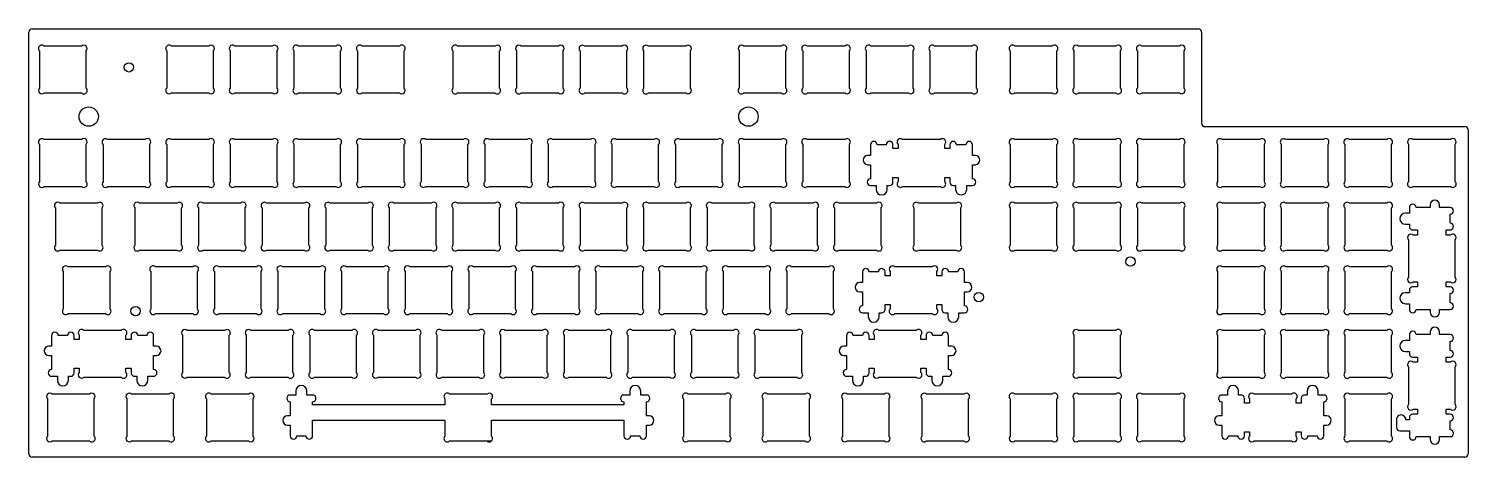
# Model space of a CAD drawing. Header units: millimetres. Extents: x 194 to 625, y 82 to 211.
import ezdxf

# ---------------------------------------------------------------- set-up
doc = ezdxf.new("R2010")
doc.units = ezdxf.units.MM

msp = doc.modelspace()

# ---------------------------------------------------------------- linework, layer by layer
for p, q in [((193.55, 83.27), (193.55, 209.57)), ((194.55, 210.57), (543.85, 210.57)), ((544.85, 209.57), (544.85, 182.27)), ((545.85, 181.27), (623.7, 181.27)), ((624.7, 180.27), (624.7, 83.27)), ((607.08, 117.24), (605.88, 117.24)), ((607.08, 118.97), (607.08, 117.24)), ((613.3, 118.97), (609.08, 118.97)), ((613.3, 119.79), (613.3, 118.97)), ((616.1, 118.97), (616.1, 119.79)), ((619.28, 118.97), (616.1, 118.97)), ((619.28, 114.22), (619.28, 116.97)), ((605.88, 113.94), (607.08, 113.94)), ((607.08, 113.94), (607.08, 113.22)), ((608.08, 112.22), (609.5, 112.22)), ((609.5, 112.22), (609.5, 110.69)), ((618.1, 110.69), (618.1, 112.22)), ((618.1, 112.22), (619.28, 112.22)), ((606.8, 109.28), (606.8, 98.11)), ((609.5, 110.69), (608.21, 110.69)), ((619.38, 110.69), (618.1, 110.69)), ((620.8, 98.11), (620.8, 109.28)), ((609.5, 95.17), (608.08, 95.17)), ((608.21, 96.69), (609.5, 96.69)), ((609.5, 96.69), (609.5, 95.17)), ((618.1, 95.17), (618.1, 96.69)), ((618.1, 96.69), (619.38, 96.69)), ((619.28, 95.17), (618.1, 95.17)), ((603.2, 93.52), (603.2, 91.14)), ((607.08, 93.44), (605.99, 93.44)), ((607.08, 94.17), (607.08, 93.44)), ((619.28, 90.42), (619.28, 93.17)), ((604.2, 90.14), (607.08, 90.14)), ((607.08, 90.14), (607.08, 88.42)), ((609.08, 88.42), (613.3, 88.42)), ((613.3, 88.42), (613.3, 87.59)), ((616.1, 87.59), (616.1, 88.42)), ((616.1, 88.42), (619.28, 88.42)), ((623.7, 82.27), (194.55, 82.27))]:
    msp.add_line(p, q)
for points in [[(198.16, 191.37), (209.33, 191.37, 1), (210.75, 192.78), (210.75, 203.95, 1), (209.33, 205.37), (198.16, 205.37, 1), (196.75, 203.95), (196.75, 192.78, 1)], [(236.26, 191.37), (247.43, 191.37, 1), (248.85, 192.78), (248.85, 203.95, 1), (247.43, 205.37), (236.26, 205.37, 1), (234.85, 203.95), (234.85, 192.78, 1)], [(255.31, 191.37), (266.48, 191.37, 1), (267.9, 192.78), (267.9, 203.95, 1), (266.48, 205.37), (255.31, 205.37, 1), (253.9, 203.95), (253.9, 192.78, 1)], [(274.36, 191.37), (285.53, 191.37, 1), (286.95, 192.78), (286.95, 203.95, 1), (285.53, 205.37), (274.36, 205.37, 1), (272.95, 203.95), (272.95, 192.78, 1)], [(293.41, 191.37), (304.58, 191.37, 1), (306, 192.78), (306, 203.95, 1), (304.58, 205.37), (293.41, 205.37, 1), (292, 203.95), (292, 192.78, 1)], [(321.98, 191.37), (333.16, 191.37, 1), (334.57, 192.78), (334.57, 203.95, 1), (333.16, 205.37), (321.98, 205.37, 1), (320.57, 203.95), (320.57, 192.78, 1)], [(341.03, 191.37), (352.21, 191.37, 1), (353.62, 192.78), (353.62, 203.95, 1), (352.21, 205.37), (341.03, 205.37, 1), (339.62, 203.95), (339.62, 192.78, 1)], [(360.08, 191.37), (371.26, 191.37, 1), (372.67, 192.78), (372.67, 203.95, 1), (371.26, 205.37), (360.08, 205.37, 1), (358.67, 203.95), (358.67, 192.78, 1)], [(379.13, 191.37), (390.31, 191.37, 1), (391.72, 192.78), (391.72, 203.95, 1), (390.31, 205.37), (379.13, 205.37, 1), (377.72, 203.95), (377.72, 192.78, 1)], [(407.71, 191.37), (418.88, 191.37, 1), (420.3, 192.78), (420.3, 203.95, 1), (418.88, 205.37), (407.71, 205.37, 1), (406.3, 203.95), (406.3, 192.78, 1)], [(426.76, 191.37), (437.93, 191.37, 1), (439.35, 192.78), (439.35, 203.95, 1), (437.93, 205.37), (426.76, 205.37, 1), (425.35, 203.95), (425.35, 192.78, 1)], [(445.81, 191.37), (456.98, 191.37, 1), (458.4, 192.78), (458.4, 203.95, 1), (456.98, 205.37), (445.81, 205.37, 1), (444.4, 203.95), (444.4, 192.78, 1)], [(464.86, 191.37), (476.03, 191.37, 1), (477.45, 192.78), (477.45, 203.95, 1), (476.03, 205.37), (464.86, 205.37, 1), (463.45, 203.95), (463.45, 192.78, 1)], [(488.91, 191.37), (500.08, 191.37, 1), (501.5, 192.78), (501.5, 203.95, 1), (500.08, 205.37), (488.91, 205.37, 1), (487.5, 203.95), (487.5, 192.78, 1)], [(507.96, 191.37), (519.13, 191.37, 1), (520.55, 192.78), (520.55, 203.95, 1), (519.13, 205.37), (507.96, 205.37, 1), (506.55, 203.95), (506.55, 192.78, 1)], [(527.01, 191.37), (538.18, 191.37, 1), (539.6, 192.78), (539.6, 203.95, 1), (538.18, 205.37), (527.01, 205.37, 1), (525.6, 203.95), (525.6, 192.78, 1)], [(198.16, 163.37), (209.33, 163.37, 1), (210.75, 164.78), (210.75, 175.95, 1), (209.33, 177.37), (198.16, 177.37, 1), (196.75, 175.95), (196.75, 164.78, 1)], [(217.21, 163.37), (228.38, 163.37, 1), (229.8, 164.78), (229.8, 175.95, 1), (228.38, 177.37), (217.21, 177.37, 1), (215.8, 175.95), (215.8, 164.78, 1)], [(236.26, 163.37), (247.43, 163.37, 1), (248.85, 164.78), (248.85, 175.95, 1), (247.43, 177.37), (236.26, 177.37, 1), (234.85, 175.95), (234.85, 164.78, 1)], [(255.31, 163.37), (266.48, 163.37, 1), (267.9, 164.78), (267.9, 175.95, 1), (266.48, 177.37), (255.31, 177.37, 1), (253.9, 175.95), (253.9, 164.78, 1)], [(274.36, 163.37), (285.53, 163.37, 1), (286.95, 164.78), (286.95, 175.95, 1), (285.53, 177.37), (274.36, 177.37, 1), (272.95, 175.95), (272.95, 164.78, 1)], [(293.41, 163.37), (304.58, 163.37, 1), (306, 164.78), (306, 175.95, 1), (304.58, 177.37), (293.41, 177.37, 1), (292, 175.95), (292, 164.78, 1)], [(312.46, 163.37), (323.63, 163.37, 1), (325.05, 164.78), (325.05, 175.95, 1), (323.63, 177.37), (312.46, 177.37, 1), (311.05, 175.95), (311.05, 164.78, 1)], [(331.51, 163.37), (342.68, 163.37, 1), (344.1, 164.78), (344.1, 175.95, 1), (342.68, 177.37), (331.51, 177.37, 1), (330.1, 175.95), (330.1, 164.78, 1)], [(350.56, 163.37), (361.73, 163.37, 1), (363.15, 164.78), (363.15, 175.95, 1), (361.73, 177.37), (350.56, 177.37, 1), (349.15, 175.95), (349.15, 164.78, 1)], [(369.61, 163.37), (380.78, 163.37, 1), (382.2, 164.78), (382.2, 175.95, 1), (380.78, 177.37), (369.61, 177.37, 1), (368.2, 175.95), (368.2, 164.78, 1)], [(388.66, 163.37), (399.83, 163.37, 1), (401.25, 164.78), (401.25, 175.95, 1), (399.83, 177.37), (388.66, 177.37, 1), (387.25, 175.95), (387.25, 164.78, 1)], [(407.71, 163.37), (418.88, 163.37, 1), (420.3, 164.78), (420.3, 175.95, 1), (418.88, 177.37), (407.71, 177.37, 1), (406.3, 175.95), (406.3, 164.78, 1)], [(426.76, 163.37), (437.93, 163.37, 1), (439.35, 164.78), (439.35, 175.95, 1), (437.93, 177.37), (426.76, 177.37, 1), (425.35, 175.95), (425.35, 164.78, 1)], [(450.67, 163.65), (451.4, 163.65, 0.414214), (452.4, 164.65), (452.4, 166.07), (453.92, 166.07), (453.92, 164.78, 1), (455.33, 163.37), (466.51, 163.37, 1), (467.92, 164.78), (467.92, 166.07), (469.45, 166.07), (469.45, 164.65, 0.414214), (470.45, 163.65), (471.17, 163.65), (471.17, 162.45, 1), (474.47, 162.45), (474.47, 163.65), (476.2, 163.65, 1), (476.2, 165.65), (476.2, 169.87), (477.02, 169.87, 1), (477.02, 172.67), (476.2, 172.67), (476.2, 175.85, 1), (474.2, 175.85), (471.45, 175.85, 1), (469.45, 175.85), (469.45, 174.67), (467.92, 174.67), (467.92, 175.95, 1), (466.51, 177.37), (455.33, 177.37, 1), (453.92, 175.95), (453.92, 174.67), (452.4, 174.67), (452.4, 175.85, 1), (450.4, 175.85), (447.65, 175.85, 1), (445.65, 175.85), (445.65, 172.67), (444.82, 172.67, 1), (444.82, 169.87), (445.65, 169.87), (445.65, 165.65, 1), (445.65, 163.65), (447.37, 163.65), (447.37, 162.45, 1), (450.67, 162.45)], [(488.91, 163.37), (500.08, 163.37, 1), (501.5, 164.78), (501.5, 175.95, 1), (500.08, 177.37), (488.91, 177.37, 1), (487.5, 175.95), (487.5, 164.78, 1)], [(507.96, 163.37), (519.13, 163.37, 1), (520.55, 164.78), (520.55, 175.95, 1), (519.13, 177.37), (507.96, 177.37, 1), (506.55, 175.95), (506.55, 164.78, 1)], [(527.01, 163.37), (538.18, 163.37, 1), (539.6, 164.78), (539.6, 175.95, 1), (538.18, 177.37), (527.01, 177.37, 1), (525.6, 175.95), (525.6, 164.78, 1)], [(551.06, 163.37), (562.23, 163.37, 1), (563.65, 164.78), (563.65, 175.95, 1), (562.23, 177.37), (551.06, 177.37, 1), (549.65, 175.95), (549.65, 164.78, 1)], [(570.11, 163.37), (581.28, 163.37, 1), (582.7, 164.78), (582.7, 175.95, 1), (581.28, 177.37), (570.11, 177.37, 1), (568.7, 175.95), (568.7, 164.78, 1)], [(589.16, 163.37), (600.33, 163.37, 1), (601.75, 164.78), (601.75, 175.95, 1), (600.33, 177.37), (589.16, 177.37, 1), (587.75, 175.95), (587.75, 164.78, 1)], [(608.21, 163.37), (619.38, 163.37, 1), (620.8, 164.78), (620.8, 175.95, 1), (619.38, 177.37), (608.21, 177.37, 1), (606.8, 175.95), (606.8, 164.78, 1)], [(202.92, 144.32), (214.09, 144.32, 1), (215.51, 145.73), (215.51, 156.9, 1), (214.09, 158.32), (202.92, 158.32, 1), (201.51, 156.9), (201.51, 145.73, 1)], [(226.73, 144.32), (237.91, 144.32, 1), (239.32, 145.73), (239.32, 156.9, 1), (237.91, 158.32), (226.73, 158.32, 1), (225.32, 156.9), (225.32, 145.73, 1)], [(245.78, 144.32), (256.96, 144.32, 1), (258.37, 145.73), (258.37, 156.9, 1), (256.96, 158.32), (245.78, 158.32, 1), (244.37, 156.9), (244.37, 145.73, 1)], [(264.83, 144.32), (276.01, 144.32, 1), (277.42, 145.73), (277.42, 156.9, 1), (276.01, 158.32), (264.83, 158.32, 1), (263.42, 156.9), (263.42, 145.73, 1)], [(283.88, 144.32), (295.06, 144.32, 1), (296.47, 145.73), (296.47, 156.9, 1), (295.06, 158.32), (283.88, 158.32, 1), (282.47, 156.9), (282.47, 145.73, 1)], [(302.93, 144.32), (314.11, 144.32, 1), (315.52, 145.73), (315.52, 156.9, 1), (314.11, 158.32), (302.93, 158.32, 1), (301.52, 156.9), (301.52, 145.73, 1)], [(321.98, 144.32), (333.16, 144.32, 1), (334.57, 145.73), (334.57, 156.9, 1), (333.16, 158.32), (321.98, 158.32, 1), (320.57, 156.9), (320.57, 145.73, 1)], [(341.03, 144.32), (352.21, 144.32, 1), (353.62, 145.73), (353.62, 156.9, 1), (352.21, 158.32), (341.03, 158.32, 1), (339.62, 156.9), (339.62, 145.73, 1)], [(360.08, 144.32), (371.26, 144.32, 1), (372.67, 145.73), (372.67, 156.9, 1), (371.26, 158.32), (360.08, 158.32, 1), (358.67, 156.9), (358.67, 145.73, 1)], [(379.13, 144.32), (390.31, 144.32, 1), (391.72, 145.73), (391.72, 156.9, 1), (390.31, 158.32), (379.13, 158.32, 1), (377.72, 156.9), (377.72, 145.73, 1)], [(398.18, 144.32), (409.36, 144.32, 1), (410.77, 145.73), (410.77, 156.9, 1), (409.36, 158.32), (398.18, 158.32, 1), (396.77, 156.9), (396.77, 145.73, 1)], [(417.23, 144.32), (428.41, 144.32, 1), (429.82, 145.73), (429.82, 156.9, 1), (428.41, 158.32), (417.23, 158.32, 1), (415.82, 156.9), (415.82, 145.73, 1)], [(436.28, 144.32), (447.46, 144.32, 1), (448.87, 145.73), (448.87, 156.9, 1), (447.46, 158.32), (436.28, 158.32, 1), (434.87, 156.9), (434.87, 145.73, 1)], [(460.1, 144.32), (471.27, 144.32, 1), (472.68, 145.73), (472.68, 156.9, 1), (471.27, 158.32), (460.1, 158.32, 1), (458.68, 156.9), (458.68, 145.73, 1)], [(488.91, 144.32), (500.08, 144.32, 1), (501.5, 145.73), (501.5, 156.9, 1), (500.08, 158.32), (488.91, 158.32, 1), (487.5, 156.9), (487.5, 145.73, 1)], [(507.96, 144.32), (519.13, 144.32, 1), (520.55, 145.73), (520.55, 156.9, 1), (519.13, 158.32), (507.96, 158.32, 1), (506.55, 156.9), (506.55, 145.73, 1)], [(527.01, 144.32), (538.18, 144.32, 1), (539.6, 145.73), (539.6, 156.9, 1), (538.18, 158.32), (527.01, 158.32, 1), (525.6, 156.9), (525.6, 145.73, 1)], [(551.06, 144.32), (562.23, 144.32, 1), (563.65, 145.73), (563.65, 156.9, 1), (562.23, 158.32), (551.06, 158.32, 1), (549.65, 156.9), (549.65, 145.73, 1)], [(570.11, 144.32), (581.28, 144.32, 1), (582.7, 145.73), (582.7, 156.9, 1), (581.28, 158.32), (570.11, 158.32, 1), (568.7, 156.9), (568.7, 145.73, 1)], [(589.16, 144.32), (600.33, 144.32, 1), (601.75, 145.73), (601.75, 156.9, 1), (600.33, 158.32), (589.16, 158.32, 1), (587.75, 156.9), (587.75, 145.73, 1)], [(607.08, 152.04), (607.08, 151.32, 0.414214), (608.08, 150.32), (609.5, 150.32), (609.5, 148.79), (608.21, 148.79, 1), (606.8, 147.38), (606.8, 136.21, 1), (608.21, 134.79), (609.5, 134.79), (609.5, 133.27), (608.08, 133.27, 0.414214), (607.08, 132.27), (607.08, 131.54), (605.88, 131.54, 1), (605.88, 128.24), (607.08, 128.24), (607.08, 126.52, 1), (609.08, 126.52), (613.3, 126.52), (613.3, 125.69, 1), (616.1, 125.69), (616.1, 126.52), (619.28, 126.52, 1), (619.28, 128.52), (619.28, 131.27, 1), (619.28, 133.27), (618.1, 133.27), (618.1, 134.79), (619.38, 134.79, 1), (620.8, 136.21), (620.8, 147.38, 1), (619.38, 148.79), (618.1, 148.79), (618.1, 150.32), (619.28, 150.32, 1), (619.28, 152.32), (619.28, 155.07, 1), (619.28, 157.07), (616.1, 157.07), (616.1, 157.89, 1), (613.3, 157.89), (613.3, 157.07), (609.08, 157.07, 1), (607.08, 157.07), (607.08, 155.34), (605.88, 155.34, 1), (605.88, 152.04)], [(205.3, 125.27), (216.48, 125.27, 1), (217.89, 126.68), (217.89, 137.85, 1), (216.48, 139.27), (205.3, 139.27, 1), (203.89, 137.85), (203.89, 126.68, 1)], [(231.5, 125.27), (242.67, 125.27, 1), (244.08, 126.68), (244.08, 137.85, 1), (242.67, 139.27), (231.5, 139.27, 1), (230.08, 137.85), (230.08, 126.68, 1)], [(250.55, 125.27), (261.72, 125.27, 1), (263.13, 126.68), (263.13, 137.85, 1), (261.72, 139.27), (250.55, 139.27, 1), (249.13, 137.85), (249.13, 126.68, 1)], [(269.6, 125.27), (280.77, 125.27, 1), (282.18, 126.68), (282.18, 137.85, 1), (280.77, 139.27), (269.6, 139.27, 1), (268.18, 137.85), (268.18, 126.68, 1)], [(288.65, 125.27), (299.82, 125.27, 1), (301.23, 126.68), (301.23, 137.85, 1), (299.82, 139.27), (288.65, 139.27, 1), (287.23, 137.85), (287.23, 126.68, 1)], [(307.7, 125.27), (318.87, 125.27, 1), (320.28, 126.68), (320.28, 137.85, 1), (318.87, 139.27), (307.7, 139.27, 1), (306.28, 137.85), (306.28, 126.68, 1)], [(326.75, 125.27), (337.92, 125.27, 1), (339.33, 126.68), (339.33, 137.85, 1), (337.92, 139.27), (326.75, 139.27, 1), (325.33, 137.85), (325.33, 126.68, 1)], [(345.8, 125.27), (356.97, 125.27, 1), (358.38, 126.68), (358.38, 137.85, 1), (356.97, 139.27), (345.8, 139.27, 1), (344.38, 137.85), (344.38, 126.68, 1)], [(364.85, 125.27), (376.02, 125.27, 1), (377.43, 126.68), (377.43, 137.85, 1), (376.02, 139.27), (364.85, 139.27, 1), (363.43, 137.85), (363.43, 126.68, 1)], [(383.9, 125.27), (395.07, 125.27, 1), (396.48, 126.68), (396.48, 137.85, 1), (395.07, 139.27), (383.9, 139.27, 1), (382.48, 137.85), (382.48, 126.68, 1)], [(402.95, 125.27), (414.12, 125.27, 1), (415.53, 126.68), (415.53, 137.85, 1), (414.12, 139.27), (402.95, 139.27, 1), (401.53, 137.85), (401.53, 126.68, 1)], [(422, 125.27), (433.17, 125.27, 1), (434.58, 126.68), (434.58, 137.85, 1), (433.17, 139.27), (422, 139.27, 1), (420.58, 137.85), (420.58, 126.68, 1)], [(448.29, 125.55), (449.01, 125.55, 0.414214), (450.01, 126.55), (450.01, 127.97), (451.54, 127.97), (451.54, 126.68, 1), (452.95, 125.27), (464.13, 125.27, 1), (465.54, 126.68), (465.54, 127.97), (467.06, 127.97), (467.06, 126.55, 0.414214), (468.06, 125.55), (468.79, 125.55), (468.79, 124.35, 1), (472.09, 124.35), (472.09, 125.55), (473.82, 125.55, 1), (473.82, 127.55), (473.82, 131.77), (474.64, 131.77, 1), (474.64, 134.57), (473.82, 134.57), (473.82, 137.75, 1), (471.82, 137.75), (469.06, 137.75, 1), (467.06, 137.75), (467.06, 136.57), (465.54, 136.57), (465.54, 137.85, 1), (464.13, 139.27), (452.95, 139.27, 1), (451.54, 137.85), (451.54, 136.57), (450.01, 136.57), (450.01, 137.75, 1), (448.01, 137.75), (445.26, 137.75, 1), (443.26, 137.75), (443.26, 134.57), (442.44, 134.57, 1), (442.44, 131.77), (443.26, 131.77), (443.26, 127.55, 1), (443.26, 125.55), (444.99, 125.55), (444.99, 124.35, 1), (448.29, 124.35)], [(551.06, 125.27), (562.23, 125.27, 1), (563.65, 126.68), (563.65, 137.85, 1), (562.23, 139.27), (551.06, 139.27, 1), (549.65, 137.85), (549.65, 126.68, 1)], [(570.11, 125.27), (581.28, 125.27, 1), (582.7, 126.68), (582.7, 137.85, 1), (581.28, 139.27), (570.11, 139.27, 1), (568.7, 137.85), (568.7, 126.68, 1)], [(589.16, 125.27), (600.33, 125.27, 1), (601.75, 126.68), (601.75, 137.85, 1), (600.33, 139.27), (589.16, 139.27, 1), (587.75, 137.85), (587.75, 126.68, 1)], [(205.4, 106.5), (206.13, 106.5, 0.414214), (207.13, 107.5), (207.13, 108.92), (208.65, 108.92), (208.65, 107.63, 1), (210.07, 106.22), (221.24, 106.22, 1), (222.65, 107.63), (222.65, 108.92), (224.18, 108.92), (224.18, 107.5, 0.414214), (225.18, 106.5), (225.9, 106.5), (225.9, 105.3, 1), (229.2, 105.3), (229.2, 106.5), (230.93, 106.5, 1), (230.93, 108.5), (230.93, 112.72), (231.75, 112.72, 1), (231.75, 115.52), (230.93, 115.52), (230.93, 118.7, 1), (228.93, 118.7), (226.18, 118.7, 1), (224.18, 118.7), (224.18, 117.52), (222.65, 117.52), (222.65, 118.8, 1), (221.24, 120.22), (210.07, 120.22, 1), (208.65, 118.8), (208.65, 117.52), (207.13, 117.52), (207.13, 118.7, 1), (205.13, 118.7), (202.38, 118.7, 1), (200.38, 118.7), (200.38, 115.52), (199.55, 115.52, 1), (199.55, 112.72), (200.38, 112.72), (200.38, 108.5, 1), (200.38, 106.5), (202.1, 106.5), (202.1, 105.3, 1), (205.4, 105.3)], [(241.02, 106.22), (252.19, 106.22, 1), (253.61, 107.63), (253.61, 118.8, 1), (252.19, 120.22), (241.02, 120.22, 1), (239.61, 118.8), (239.61, 107.63, 1)], [(260.07, 106.22), (271.24, 106.22, 1), (272.66, 107.63), (272.66, 118.8, 1), (271.24, 120.22), (260.07, 120.22, 1), (258.66, 118.8), (258.66, 107.63, 1)], [(279.12, 106.22), (290.29, 106.22, 1), (291.71, 107.63), (291.71, 118.8, 1), (290.29, 120.22), (279.12, 120.22, 1), (277.71, 118.8), (277.71, 107.63, 1)], [(298.17, 106.22), (309.34, 106.22, 1), (310.76, 107.63), (310.76, 118.8, 1), (309.34, 120.22), (298.17, 120.22, 1), (296.76, 118.8), (296.76, 107.63, 1)], [(317.22, 106.22), (328.39, 106.22, 1), (329.81, 107.63), (329.81, 118.8, 1), (328.39, 120.22), (317.22, 120.22, 1), (315.81, 118.8), (315.81, 107.63, 1)], [(336.27, 106.22), (347.44, 106.22, 1), (348.86, 107.63), (348.86, 118.8, 1), (347.44, 120.22), (336.27, 120.22, 1), (334.86, 118.8), (334.86, 107.63, 1)], [(355.32, 106.22), (366.49, 106.22, 1), (367.91, 107.63), (367.91, 118.8, 1), (366.49, 120.22), (355.32, 120.22, 1), (353.91, 118.8), (353.91, 107.63, 1)], [(374.37, 106.22), (385.54, 106.22, 1), (386.96, 107.63), (386.96, 118.8, 1), (385.54, 120.22), (374.37, 120.22, 1), (372.96, 118.8), (372.96, 107.63, 1)], [(393.42, 106.22), (404.59, 106.22, 1), (406.01, 107.63), (406.01, 118.8, 1), (404.59, 120.22), (393.42, 120.22, 1), (392.01, 118.8), (392.01, 107.63, 1)], [(412.47, 106.22), (423.64, 106.22, 1), (425.06, 107.63), (425.06, 118.8, 1), (423.64, 120.22), (412.47, 120.22, 1), (411.06, 118.8), (411.06, 107.63, 1)], [(443.53, 106.5), (444.25, 106.5, 0.414214), (445.25, 107.5), (445.25, 108.92), (446.78, 108.92), (446.78, 107.63, 1), (448.19, 106.22), (459.36, 106.22, 1), (460.78, 107.63), (460.78, 108.92), (462.3, 108.92), (462.3, 107.5, 0.414214), (463.3, 106.5), (464.03, 106.5), (464.03, 105.3, 1), (467.33, 105.3), (467.33, 106.5), (469.05, 106.5, 1), (469.05, 108.5), (469.05, 112.72), (469.88, 112.72, 1), (469.88, 115.52), (469.05, 115.52), (469.05, 118.7, 1), (467.05, 118.7), (464.3, 118.7, 1), (462.3, 118.7), (462.3, 117.52), (460.78, 117.52), (460.78, 118.8, 1), (459.36, 120.22), (448.19, 120.22, 1), (446.78, 118.8), (446.78, 117.52), (445.25, 117.52), (445.25, 118.7, 1), (443.25, 118.7), (440.5, 118.7, 1), (438.5, 118.7), (438.5, 115.52), (437.68, 115.52, 1), (437.68, 112.72), (438.5, 112.72), (438.5, 108.5, 1), (438.5, 106.5), (440.23, 106.5), (440.23, 105.3, 1), (443.53, 105.3)], [(507.96, 106.22), (519.13, 106.22, 1), (520.55, 107.63), (520.55, 118.8, 1), (519.13, 120.22), (507.96, 120.22, 1), (506.55, 118.8), (506.55, 107.63, 1)], [(551.06, 106.22), (562.23, 106.22, 1), (563.65, 107.63), (563.65, 118.8, 1), (562.23, 120.22), (551.06, 120.22, 1), (549.65, 118.8), (549.65, 107.63, 1)], [(570.11, 106.22), (581.28, 106.22, 1), (582.7, 107.63), (582.7, 118.8, 1), (581.28, 120.22), (570.11, 120.22, 1), (568.7, 118.8), (568.7, 107.63, 1)], [(589.16, 106.22), (600.33, 106.22, 1), (601.75, 107.63), (601.75, 118.8, 1), (600.33, 120.22), (589.16, 120.22, 1), (587.75, 118.8), (587.75, 107.63, 1)], [(576.42, 100.89), (575.7, 100.89, 0.414214), (574.7, 99.89), (574.7, 98.47), (573.17, 98.47), (573.17, 99.75, 1), (571.76, 101.17), (560.58, 101.17, 1), (559.17, 99.75), (559.17, 98.47), (557.65, 98.47), (557.65, 99.89, 0.414214), (556.65, 100.89), (555.92, 100.89), (555.92, 102.09, 1), (552.62, 102.09), (552.62, 100.89), (550.9, 100.89, 1), (550.9, 98.89), (550.9, 94.67), (550.07, 94.67, 1), (550.07, 91.87), (550.9, 91.87), (550.9, 88.69, 1), (552.9, 88.69), (555.65, 88.69, 1), (557.65, 88.69), (557.65, 89.87), (559.17, 89.87), (559.17, 88.58, 1), (560.58, 87.17), (571.76, 87.17, 1), (573.17, 88.58), (573.17, 89.87), (574.7, 89.87), (574.7, 88.69, 1), (576.7, 88.69), (579.45, 88.69, 1), (581.45, 88.69), (581.45, 91.87), (582.27, 91.87, 1), (582.27, 94.67), (581.45, 94.67), (581.45, 98.89, 1), (581.45, 100.89), (579.72, 100.89), (579.72, 102.09, 1), (576.42, 102.09)], [(200.54, 87.17), (211.71, 87.17, 1), (213.13, 88.58), (213.13, 99.75, 1), (211.71, 101.17), (200.54, 101.17, 1), (199.13, 99.75), (199.13, 88.58, 1)], [(224.35, 87.17), (235.53, 87.17, 1), (236.94, 88.58), (236.94, 99.75, 1), (235.53, 101.17), (224.35, 101.17, 1), (222.94, 99.75), (222.94, 88.58, 1)], [(248.17, 87.17), (259.34, 87.17, 1), (260.75, 88.58), (260.75, 99.75, 1), (259.34, 101.17), (248.17, 101.17, 1), (246.75, 99.75), (246.75, 88.58, 1)], [(391.04, 87.17), (402.21, 87.17, 1), (403.63, 88.58), (403.63, 99.75, 1), (402.21, 101.17), (391.04, 101.17, 1), (389.63, 99.75), (389.63, 88.58, 1)], [(414.85, 87.17), (426.03, 87.17, 1), (427.44, 88.58), (427.44, 99.75, 1), (426.03, 101.17), (414.85, 101.17, 1), (413.44, 99.75), (413.44, 88.58, 1)], [(438.67, 87.17), (449.84, 87.17, 1), (451.25, 88.58), (451.25, 99.75, 1), (449.84, 101.17), (438.67, 101.17, 1), (437.25, 99.75), (437.25, 88.58, 1)], [(462.48, 87.17), (473.65, 87.17, 1), (475.06, 88.58), (475.06, 99.75, 1), (473.65, 101.17), (462.48, 101.17, 1), (461.06, 99.75), (461.06, 88.58, 1)], [(488.91, 87.17), (500.08, 87.17, 1), (501.5, 88.58), (501.5, 99.75, 1), (500.08, 101.17), (488.91, 101.17, 1), (487.5, 99.75), (487.5, 88.58, 1)], [(507.96, 87.17), (519.13, 87.17, 1), (520.55, 88.58), (520.55, 99.75, 1), (519.13, 101.17), (507.96, 101.17, 1), (506.55, 99.75), (506.55, 88.58, 1)], [(527.01, 87.17), (538.18, 87.17, 1), (539.6, 88.58), (539.6, 99.75, 1), (538.18, 101.17), (527.01, 101.17, 1), (525.6, 99.75), (525.6, 88.58, 1)], [(589.16, 87.17), (600.33, 87.17, 1), (601.75, 88.58), (601.75, 99.75, 1), (600.33, 101.17), (589.16, 101.17, 1), (587.75, 99.75), (587.75, 88.58, 1)]]:
    msp.add_lwpolyline(points, format="xyb", close=True)
msp.add_lwpolyline([(330.78, 87.17, 1), (332.19, 88.58), (332.19, 93.37), (371.81, 93.37), (371.81, 88.69, 1), (373.81, 88.69), (376.57, 88.69, 1), (378.57, 88.69), (378.57, 91.87), (379.39, 91.87, 1), (379.39, 94.67), (378.57, 94.67), (378.57, 98.89, 1), (378.57, 100.89), (376.84, 100.89), (376.84, 102.09, 1), (373.54, 102.09), (373.54, 100.89), (371.81, 100.89, 1), (371.81, 98.89), (371.81, 97.97), (332.19, 97.97), (332.19, 99.75, 1), (330.78, 101.17), (319.6, 101.17, 1), (318.19, 99.75), (318.19, 97.97), (278.57, 97.97), (278.57, 98.89, 1), (278.57, 100.89), (276.84, 100.89), (276.84, 102.09, 1), (273.54, 102.09), (273.54, 100.89), (271.81, 100.89, 1), (271.81, 98.89), (271.81, 94.67), (270.99, 94.67, 1), (270.99, 91.87), (271.81, 91.87), (271.81, 88.69, 1), (273.81, 88.69), (276.57, 88.69, 1), (278.57, 88.69), (278.57, 93.37), (318.19, 93.37), (318.19, 88.58, 1), (319.6, 87.17), (330.78, 87.17), (332.19, 87.17)], format="xyb")
for centre, radius in [((223.55, 199.02), 1.4), ((211.5, 184.27), 2.9), ((409.1, 184.27), 2.9), ((523.5, 140.87), 1.4), ((478.09, 130.22), 1.4), ((225.53, 126.02), 1.4)]:
    msp.add_circle(centre, radius)
for centre, radius, start, end in [((194.55, 209.57), 1, 90, 180), ((543.85, 209.57), 1, 0, 90), ((545.85, 182.27), 1, 180, 270), ((623.7, 180.27), 1, 0, 90), ((614.7, 119.79), 1.4, 0, 180), ((605.88, 115.59), 1.65, 90, 270), ((608.08, 118.97), 1, 0, 180), ((619.28, 117.97), 1, 270, 90), ((608.08, 113.22), 1, 180, 270), ((619.28, 113.22), 1, 270, 90), ((607.5, 109.98), 1, 45, 225), ((620.09, 109.98), 1, 315, 135), ((604.6, 93.52), 1.4, 356.9353, 180), ((607.5, 97.4), 1, 135, 315), ((608.08, 94.17), 1, 90, 180), ((619.28, 94.17), 1, 270, 90), ((620.09, 97.4), 1, 225, 45), ((604.2, 91.14), 1, 180, 270), ((608.08, 88.42), 1, 180, 0), ((614.7, 87.59), 1.4, 180, 0), ((619.28, 89.42), 1, 270, 90), ((194.55, 83.27), 1, 180, 270), ((623.7, 83.27), 1, 270, 0)]:
    msp.add_arc(centre, radius, start, end)

doc.saveas('drawing.dxf')
